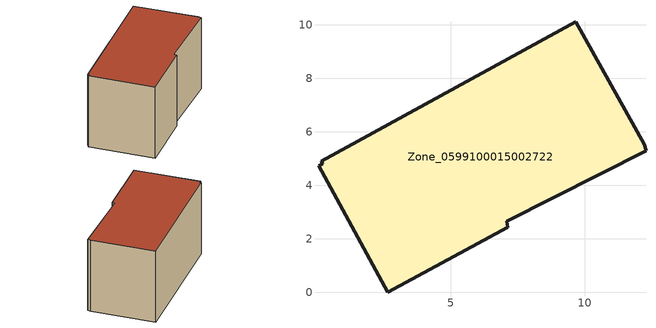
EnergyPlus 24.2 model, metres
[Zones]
Zone_0599100015002722
 floor ground (C_G): 9.67,10.12 12.23,5.53 12.3,5.29 7.09,2.66 7.12,2.43 2.64,0 0.05,4.73 0.21,4.81 0.15,4.91 z0.51
 wall outside (C_F): 12.23,5.53 9.67,10.12 0.15,4.91 0.21,4.81 0.05,4.73 2.64,0 7.12,2.43 7.09,2.66 12.3,5.29 12.23,5.53 z0.51:6.8
 roof outside (C_R): 0.15,4.91 0.21,4.81 0.05,4.73 2.64,0 7.12,2.43 7.09,2.66 12.3,5.29 12.23,5.53 9.67,10.12 z6.8
[BUILDING]
Pand.0599100015002722: North Axis=0; Terrain=City; Loads Convergence Tolerance Value=0.04; Temperature Convergence Tolerance Value=0.4; Solar Distribution=FullExterior; Maximum Number of Warmup Days=25; Minimum Number of Warmup Days=1
[Site:Location]
Rotterdam.The.Hague.AP_ZH_NLD Design_Conditions: Latitude=51.96; Longitude=4.45; Time Zone=1; Elevation=-4.5
[SITE:GROUNDTEMPERATURE:BUILDINGSURFACE]
18, 18, 18, 18, 18, 18, 18, 18, 18, 18, 18, 18
[MATERIAL] Thermal Absorptance=0.9; Solar Absorptance=0.7; Visible Absorptance=0.7
Name | Roughness | Thickness | Conductivity | Density | Specific Heat
G.TC.1946 | MediumSmooth | 0.15 | 1 | 540 | 1210
F.TC.1946 | Rough | 0.3 | 0.857143 | 1920 | 840
R.TC.1946 | MediumRough | 0.2 | 0.909091 | 1500 | 1000
[CONSTRUCTION]
C_G: G.TC.1946
C_F: F.TC.1946
C_R: R.TC.1946
[ZONE]
Zone_0599100015002722: Type=1; Multiplier=1; Ceiling Height=Autocalculate; Volume=Autocalculate; Floor Area=autocalculate; Part of Total Floor Area=Yes
[ZONEINFILTRATION:DESIGNFLOWRATE]
Infil_Zone_0599100015002722: Zone or ZoneList or Space or SpaceList=Zone_0599100015002722; Schedule=AlwaysOn; Design Flow Rate Calculation Method=Flow/Area; Flow Rate per Floor Area=0.003; Constant Term Coefficient=1; Temperature Term Coefficient=0; Velocity Term Coefficient=0; Velocity Squared Term Coefficient=0
[HVACTEMPLATE:ZONE:IDEALLOADSAIRSYSTEM]
Zone_0599100015002722: Maximum Heating Supply Air Temperature=50; Minimum Cooling Supply Air Temperature=13; Maximum Heating Supply Air Humidity Ratio=0.0156; Minimum Cooling Supply Air Humidity Ratio=0.0077; Heating Limit=NoLimit; Cooling Limit=NoLimit; Dehumidification Control Type=ConstantSensibleHeatRatio; Cooling Sensible Heat Ratio=0.7; Dehumidification Setpoint=60; Humidification Control Type=None; Humidification Setpoint=30; Outdoor Air Method=None; Outdoor Air Flow Rate per Person=0.00944; Outdoor Air Flow Rate per Zone Floor Area=0; Outdoor Air Flow Rate per Zone=0; Demand Controlled Ventilation Type=None; Outdoor Air Economizer Type=NoEconomizer; Heat Recovery Type=None; Sensible Heat Recovery Effectiveness=0.7; Latent Heat Recovery Effectiveness=0.65
[ZONECONTROL:THERMOSTAT]
ThermostatControl_Zone_0599100015002722: Zone or ZoneList=Zone_0599100015002722; Control Type Schedule=DualSetpointControlType; Control 1=Thermostat_Zone_0599100015002722; Temperature Difference Between Cutout And Setpoint=0
[THERMOSTATSETPOINT:DUALSETPOINT]
Thermostat_Zone_0599100015002722: Heating Setpoint Temperature Schedule=HeatingSetpoint_Zone_0599100015002722; Cooling Setpoint Temperature Schedule=CoolingSetpoint_Zone_0599100015002722
[SCHEDULE:COMPACT]
HeatingSetpoint_Zone_0599100015002722: Through: 12/31, For: AllDays, Until: 24:00, 21
CoolingSetpoint_Zone_0599100015002722: Through: 12/31, For: AllDays, Until: 24:00, 24
DualSetpointControlType: Through: 12/31, For: AllDays, Until: 24:00, 4
AlwaysOn: Through: 12/31, For: AllDays, Until: 24:00, 1
